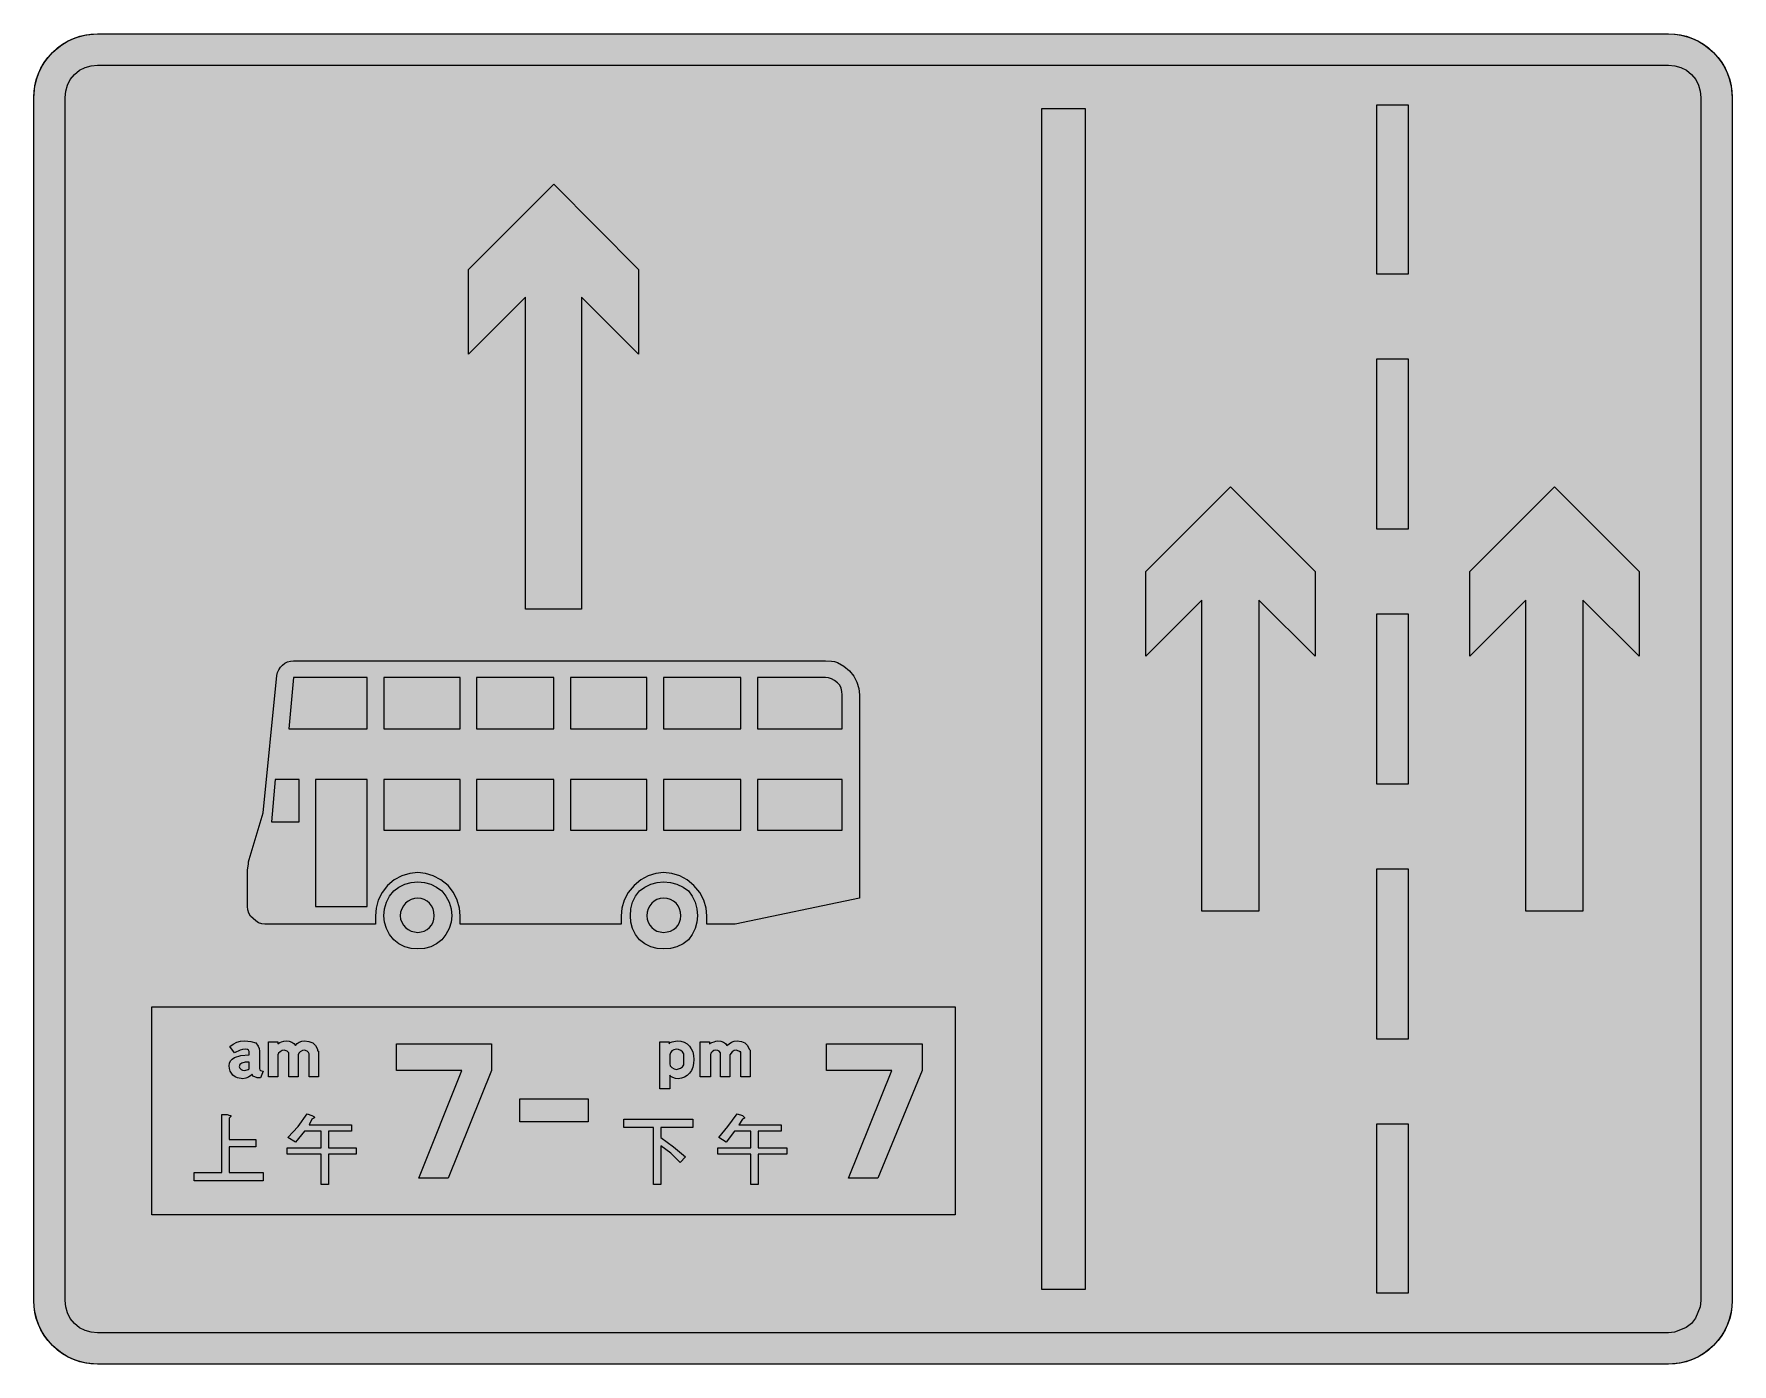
# Model space of a CAD drawing. Header units: metres. Extents: x 119 to 451, y 6 to 266.
import ezdxf

# ---------------------------------------------------------------- set-up
doc = ezdxf.new("R2010")
doc.units = ezdxf.units.M
for name, color, linetype, true_color in [('FILL_BLACK_000000', 7, 'Continuous', 0x000000), ('FILL_BLUE_0000FF', 7, 'Continuous', 0x0000ff), ('FILL_WHITE_FFFFFF', 7, 'Continuous', 0xffffff), ('STROKE_BLUE_0000FF', 7, 'Continuous', 0x0000ff)]:
    doc.layers.add(name, color=color, linetype=linetype, true_color=true_color)

msp = doc.modelspace()

# ---------------------------------------------------------------- hatches: boundary and pattern name
at = {"layer": 'FILL_BLACK_000000', "true_color": 0x000000}
h = msp.add_hatch(color=7, dxfattribs=at)
h.dxf.hatch_style = 1
h.paths.add_polyline_path([(162.29, 61.94), (161.82, 62.1), (161.42, 62.23), (161.28, 62.64), (161.02, 62.35), (160.58, 62.05), (160.04, 61.83), (159.48, 61.74), (158.42, 61.9), (157.94, 62.12), (157.5, 62.46), (157.01, 63.22), (156.84, 63.73), (156.78, 64.26), (156.85, 64.77), (157.04, 65.2), (157.37, 65.58), (157.82, 65.88), (159.06, 66.28), (160.74, 66.42), (160.74, 66.78), (160.72, 67.05), (160.56, 67.32), (160.36, 67.48), (160.02, 67.5), (159.41, 67.48), (158.94, 67.32), (157.86, 66.78), (156.96, 68.04), (157.56, 68.51), (158.27, 68.85), (159.04, 69.05), (159.84, 69.12), (161.06, 69.01), (162, 68.76), (162.5, 68.08), (162.66, 67.65), (162.72, 67.14), (162.72, 63.72), (162.78, 63.48), (162.95, 63.31), (163.44, 63.18), (162.9, 61.92), (162.29, 61.94)])
h.paths.add_polyline_path([(159.12, 63.54), (159.41, 63.38), (159.84, 63.36), (160.49, 63.56), (160.68, 63.69), (160.74, 63.9), (160.74, 64.98), (159.95, 64.96), (159.3, 64.8), (158.9, 64.51), (158.76, 64.08), (158.87, 63.81), (159.12, 63.54)], flags=16)
h = msp.add_hatch(color=7, dxfattribs=at)
h.dxf.hatch_style = 1
h.paths.add_polyline_path([(171.12, 67.23), (170.71, 67.01), (170.4, 66.71), (170.28, 66.42), (170.28, 62.1), (168.48, 62.1), (168.48, 66.78), (168.16, 67.12), (167.58, 67.32), (167.16, 67.23), (166.75, 67.01), (166.44, 66.71), (166.32, 66.42), (166.32, 62.1), (164.52, 62.1), (164.52, 68.94), (166.32, 68.94), (166.32, 68.58), (166.68, 68.83), (167.04, 68.94), (167.49, 69.1), (167.94, 69.12), (168.55, 69.06), (169.04, 68.87), (169.43, 68.59), (169.74, 68.22), (170.07, 68.59), (170.5, 68.87), (171.01, 69.06), (171.54, 69.12), (172.41, 69.02), (173.14, 68.72), (173.69, 68.21), (174.06, 67.5), (174.06, 67.32), (174.08, 67.16), (174.24, 67.14), (174.24, 62.1), (172.44, 62.1), (172.44, 66.6), (172.33, 66.87), (172.08, 67.14), (171.54, 67.32), (171.12, 67.23)])
h = msp.add_hatch(color=7, dxfattribs=at)
h.dxf.hatch_style = 1
h.paths.add_polyline_path([(202.32, 63.36), (189.54, 63.36), (189.54, 68.58), (208.08, 68.58), (208.08, 63.36), (199.62, 42.3), (193.86, 42.3), (202.32, 63.36)])
h = msp.add_hatch(color=7, dxfattribs=at)
h.dxf.hatch_style = 1
h.paths.add_polyline_path([(247.46, 64.02), (247.19, 63.37), (246.83, 62.82), (246.38, 62.37), (245.86, 62.03), (245.27, 61.81), (244.62, 61.74), (244.06, 61.8), (243.54, 61.96), (243.15, 62.2), (243, 62.46), (243, 59.76), (241.02, 59.76), (241.02, 68.94), (242.82, 68.94), (242.82, 68.58), (243.05, 68.82), (243.43, 68.98), (244.44, 69.12), (245.15, 69.05), (245.78, 68.86), (246.34, 68.55), (246.8, 68.13), (247.18, 67.61), (247.45, 66.99), (247.62, 66.29), (247.68, 65.52), (247.62, 64.74), (247.46, 64.02)])
h.paths.add_polyline_path([(245.45, 64.07), (245.7, 64.44), (245.7, 66.6), (245.48, 66.97), (245.12, 67.25), (244.69, 67.44), (244.26, 67.5), (243.76, 67.41), (243.36, 67.16), (243.1, 66.82), (243, 66.42), (243, 64.62), (243.05, 64.26), (243.36, 63.9), (243.81, 63.65), (244.26, 63.54), (245.05, 63.79), (245.45, 64.07)], flags=16)
h = msp.add_hatch(color=7, dxfattribs=at)
h.dxf.hatch_style = 1
h.paths.add_polyline_path([(255.56, 67.23), (255.2, 67.01), (254.7, 66.42), (254.7, 62.1), (252.9, 62.1), (252.9, 66.78), (252.65, 67.12), (252.37, 67.26), (252, 67.32), (251.6, 67.23), (251.26, 67.01), (251.01, 66.71), (250.92, 66.42), (250.92, 62.1), (248.94, 62.1), (248.94, 68.94), (250.74, 68.94), (250.74, 68.58), (251.19, 68.83), (251.64, 68.94), (252, 69.1), (252.36, 69.12), (252.97, 69.06), (253.46, 68.87), (253.85, 68.59), (254.16, 68.22), (255.02, 68.87), (255.53, 69.06), (256.14, 69.12), (256.99, 69.02), (257.65, 68.72), (258.14, 68.21), (258.48, 67.5), (258.64, 67.41), (258.66, 67.32), (258.66, 67.14), (258.66, 62.1), (256.86, 62.1), (256.86, 66.6), (256.86, 66.96), (256.68, 66.98), (256.5, 67.14), (255.96, 67.32), (255.56, 67.23)])
h = msp.add_hatch(color=7, dxfattribs=at)
h.dxf.hatch_style = 1
h.paths.add_polyline_path([(286.38, 63.36), (273.6, 63.36), (273.6, 68.58), (292.32, 68.58), (292.32, 63.36), (283.68, 42.3), (277.92, 42.3), (286.38, 63.36)])
h = msp.add_hatch(color=7, dxfattribs=at)
h.dxf.hatch_style = 1
h.paths.add_polyline_path([(226.98, 57.78), (226.98, 53.28), (213.66, 53.28), (213.66, 57.78), (226.98, 57.78)])
h = msp.add_hatch(color=7, dxfattribs=at)
h.dxf.hatch_style = 1
h.paths.add_polyline_path([(156.96, 54.54), (157.14, 54.54), (157.14, 54.36), (156.78, 54), (156.78, 49.86), (162, 49.86), (162, 48.42), (156.78, 48.42), (156.78, 43.38), (163.44, 43.38), (163.44, 41.76), (149.94, 41.76), (149.94, 43.38), (155.34, 43.38), (155.34, 54.72), (156.42, 54.72), (156.96, 54.54)])
h = msp.add_hatch(color=7, dxfattribs=at)
h.dxf.hatch_style = 1
h.paths.add_polyline_path([(170.28, 52.38), (172.08, 54.9), (172.98, 54.54), (173.34, 54.36), (173.52, 54.18), (173.34, 54), (172.98, 53.82), (172.44, 52.74), (180.72, 52.74), (180.72, 51.48), (176.22, 51.48), (176.22, 48.24), (181.62, 48.24), (181.62, 46.98), (176.22, 46.98), (176.22, 41.04), (174.78, 41.04), (174.78, 46.98), (168.12, 46.98), (168.12, 48.24), (174.78, 48.24), (174.78, 51.48), (171.54, 51.48), (169.74, 49.32), (168.3, 50.22), (170.28, 52.38)])
h = msp.add_hatch(color=7, dxfattribs=at)
h.dxf.hatch_style = 1
h.paths.add_polyline_path([(247.5, 53.82), (247.5, 52.2), (241.2, 52.2), (241.2, 50.22), (243.72, 48.42), (246.06, 46.44), (244.98, 45.36), (243.18, 47.16), (241.2, 48.6), (241.2, 41.04), (239.76, 41.04), (239.76, 52.2), (234, 52.2), (234, 53.82), (247.5, 53.82)])
h = msp.add_hatch(color=7, dxfattribs=at)
h.dxf.hatch_style = 1
h.paths.add_polyline_path([(254.34, 52.38), (256.14, 54.9), (257.22, 54.54), (257.58, 54.18), (257.58, 54), (257.22, 53.82), (256.5, 52.74), (264.78, 52.74), (264.78, 51.48), (260.28, 51.48), (260.28, 48.24), (265.86, 48.24), (265.86, 46.98), (260.28, 46.98), (260.28, 41.04), (258.84, 41.04), (258.84, 46.98), (252.36, 46.98), (252.36, 48.24), (258.84, 48.24), (258.84, 51.48), (255.6, 51.48), (253.98, 49.32), (252.54, 50.22), (254.34, 52.38)])
at = {"layer": 'FILL_BLUE_0000FF', "true_color": 0x0000ff}
h = msp.add_hatch(color=7, dxfattribs=at)
h.dxf.hatch_style = 1
h.paths.add_polyline_path([(438.3, 259.92), (439.51, 259.82), (440.69, 259.49), (441.79, 258.93), (442.8, 258.12), (443.61, 257.11), (444.17, 256), (444.5, 254.83), (444.6, 253.62), (444.6, 18.36), (444.47, 17.12), (444.06, 16.02), (443.57, 14.94), (442.8, 13.86), (441.72, 13.09), (440.64, 12.6), (439.47, 12.19), (438.3, 12.06), (131.04, 12.06), (129.83, 12.16), (128.66, 12.49), (127.55, 13.05), (126.54, 13.86), (125.73, 14.87), (125.17, 15.97), (124.84, 17.15), (124.74, 18.36), (124.74, 253.62), (124.84, 254.83), (125.17, 256), (125.73, 257.11), (126.54, 258.12), (127.55, 258.93), (128.66, 259.49), (129.83, 259.82), (131.04, 259.92), (438.3, 259.92)])
at = {"layer": 'FILL_WHITE_FFFFFF', "true_color": 0xffffff}
h = msp.add_hatch(color=7, dxfattribs=at)
h.dxf.hatch_style = 1
h.paths.add_polyline_path([(131.04, 5.94), (128.77, 6.12), (127.57, 6.4), (126.36, 6.84), (125.28, 7.31), (124.22, 7.92), (123.2, 8.66), (122.22, 9.54), (121.34, 10.52), (120.6, 11.54), (119.99, 12.6), (119.52, 13.68), (119.08, 14.87), (118.8, 16.02), (118.66, 17.17), (118.62, 18.36), (118.62, 253.62), (118.8, 255.89), (119.08, 257.09), (119.52, 258.3), (119.99, 259.38), (120.6, 260.44), (121.34, 261.46), (122.22, 262.44), (123.2, 263.32), (124.22, 264.06), (125.28, 264.67), (126.36, 265.14), (127.57, 265.58), (128.77, 265.86), (131.04, 266.04), (438.3, 266.04), (439.49, 266), (440.64, 265.86), (441.79, 265.58), (442.98, 265.14), (444.06, 264.67), (445.12, 264.06), (446.14, 263.32), (447.12, 262.44), (448, 261.46), (448.74, 260.44), (449.35, 259.38), (449.82, 258.3), (450.26, 257.09), (450.54, 255.89), (450.72, 253.62), (450.72, 18.36), (450.68, 17.17), (450.54, 16.02), (450.26, 14.87), (449.82, 13.68), (449.35, 12.6), (448.74, 11.54), (448, 10.52), (447.12, 9.54), (446.14, 8.66), (445.12, 7.92), (444.06, 7.31), (442.98, 6.84), (441.77, 6.4), (440.57, 6.12), (438.3, 5.94), (131.04, 5.94)])
h = msp.add_hatch(color=7, dxfattribs=at)
h.dxf.hatch_style = 1
h.paths.add_polyline_path([(324.18, 251.46), (324.18, 20.52), (315.72, 20.52), (315.72, 251.46), (324.18, 251.46)])
h = msp.add_hatch(color=7, dxfattribs=at)
h.dxf.hatch_style = 1
h.paths.add_polyline_path([(387.36, 252.18), (387.36, 219.06), (381.24, 219.06), (381.24, 252.18), (387.36, 252.18)])
h = msp.add_hatch(color=7, dxfattribs=at)
h.dxf.hatch_style = 1
h.paths.add_polyline_path([(236.88, 203.4), (225.72, 214.56), (225.72, 153.54), (214.74, 153.54), (214.74, 214.56), (203.58, 203.4), (203.58, 219.96), (220.32, 236.7), (236.88, 219.96), (236.88, 203.4)])
h = msp.add_hatch(color=7, dxfattribs=at)
h.dxf.hatch_style = 1
h.paths.add_polyline_path([(387.36, 202.5), (387.36, 169.2), (381.24, 169.2), (381.24, 202.5), (387.36, 202.5)])
h = msp.add_hatch(color=7, dxfattribs=at)
h.dxf.hatch_style = 1
h.paths.add_polyline_path([(369.18, 144.36), (358.2, 155.34), (358.2, 94.5), (347.04, 94.5), (347.04, 155.34), (336.06, 144.36), (336.06, 160.92), (352.62, 177.48), (369.18, 160.92), (369.18, 144.36)])
h = msp.add_hatch(color=7, dxfattribs=at)
h.dxf.hatch_style = 1
h.paths.add_polyline_path([(410.4, 155.34), (399.42, 144.36), (399.42, 160.92), (415.98, 177.48), (432.54, 160.92), (432.54, 144.36), (421.56, 155.34), (421.56, 94.5), (410.4, 94.5), (410.4, 155.34)])
h = msp.add_hatch(color=7, dxfattribs=at)
h.dxf.hatch_style = 1
h.paths.add_polyline_path([(387.36, 152.64), (387.36, 119.34), (381.24, 119.34), (381.24, 152.64), (387.36, 152.64)])
h = msp.add_hatch(color=7, dxfattribs=at)
h.dxf.hatch_style = 1
h.paths.add_polyline_path([(235.98, 99.54), (234.83, 98.13), (234.04, 96.64), (233.6, 95.11), (233.46, 93.6), (233.46, 91.98), (201.96, 91.98), (201.96, 93.6), (201.82, 95.11), (201.4, 96.64), (200.67, 98.13), (199.62, 99.54), (198.21, 100.62), (196.72, 101.41), (195.19, 101.89), (193.68, 102.06), (192.14, 101.89), (190.57, 101.41), (189.07, 100.62), (187.74, 99.54), (186.69, 98.13), (185.96, 96.64), (185.54, 95.11), (185.4, 93.6), (185.4, 91.98), (163.8, 91.98), (163.16, 92.05), (162.56, 92.25), (162, 92.59), (161.46, 93.06), (160.99, 93.53), (160.65, 94.09), (160.45, 94.73), (160.38, 95.4), (160.38, 102.6), (160.56, 103.68), (160.58, 104.13), (160.74, 104.58), (163.44, 113.76), (166.14, 140.58), (166.26, 141.17), (166.49, 141.71), (166.82, 142.2), (167.22, 142.63), (167.69, 142.98), (168.22, 143.24), (168.78, 143.4), (169.38, 143.46), (273.42, 143.46), (274.59, 143.41), (275.19, 143.31), (275.76, 143.1), (277, 142.42), (278.1, 141.48), (278.94, 140.44), (279.56, 139.27), (279.95, 138.04), (280.08, 136.8), (280.08, 97.02), (255.78, 91.98), (250.2, 91.98), (250.2, 93.6), (250.06, 95.11), (249.61, 96.64), (248.83, 98.13), (247.68, 99.54), (246.37, 100.62), (244.91, 101.41), (243.35, 101.89), (241.74, 102.06), (240.23, 101.89), (238.72, 101.41), (237.28, 100.62), (235.98, 99.54)])
h.paths.add_polyline_path([(170.46, 120.24), (165.78, 120.24), (165.06, 111.96), (170.46, 111.96), (170.46, 120.24)], flags=16)
h.paths.add_polyline_path([(183.78, 95.4), (183.78, 120.24), (173.7, 120.24), (173.7, 95.4), (183.78, 95.4)], flags=16)
h.paths.add_polyline_path([(187.02, 110.34), (201.96, 110.34), (201.96, 120.24), (187.02, 120.24), (187.02, 110.34)], flags=16)
h.paths.add_polyline_path([(205.2, 120.24), (205.2, 110.34), (220.32, 110.34), (220.32, 120.24), (205.2, 120.24)], flags=16)
h.paths.add_polyline_path([(238.5, 120.24), (223.56, 120.24), (223.56, 110.34), (238.5, 110.34), (238.5, 120.24)], flags=16)
h.paths.add_polyline_path([(256.86, 110.34), (256.86, 120.24), (241.74, 120.24), (241.74, 110.34), (256.86, 110.34)], flags=16)
h.paths.add_polyline_path([(260.1, 110.34), (276.66, 110.34), (276.66, 120.24), (260.1, 120.24), (260.1, 110.34)], flags=16)
h.paths.add_polyline_path([(256.86, 130.14), (256.86, 140.22), (241.74, 140.22), (241.74, 130.14), (256.86, 130.14)], flags=16)
h.paths.add_polyline_path([(238.5, 140.22), (223.56, 140.22), (223.56, 130.14), (238.5, 130.14), (238.5, 140.22)], flags=16)
h.paths.add_polyline_path([(220.32, 130.14), (220.32, 140.22), (205.2, 140.22), (205.2, 130.14), (220.32, 130.14)], flags=16)
h.paths.add_polyline_path([(187.02, 130.14), (201.96, 130.14), (201.96, 140.22), (187.02, 140.22), (187.02, 130.14)], flags=16)
h.paths.add_polyline_path([(169.38, 140.22), (168.48, 130.14), (183.78, 130.14), (183.78, 140.22), (169.38, 140.22)], flags=16)
h.paths.add_polyline_path([(276.66, 130.14), (276.66, 136.8), (276.62, 137.47), (276.48, 138.1), (276.2, 138.67), (275.76, 139.14), (275.19, 139.61), (274.59, 139.95), (273.99, 140.15), (273.42, 140.22), (260.1, 140.22), (260.1, 130.14), (276.66, 130.14)], flags=16)
h = msp.add_hatch(color=7, dxfattribs=at)
h.dxf.hatch_style = 1
h.paths.add_polyline_path([(199.82, 91.12), (199.2, 89.95), (198.36, 88.92), (197.35, 88.11), (196.22, 87.55), (194.99, 87.22), (193.68, 87.12), (192.37, 87.22), (191.14, 87.55), (190.01, 88.11), (189, 88.92), (188.16, 89.95), (187.54, 91.12), (187.15, 92.36), (187.02, 93.6), (187.15, 94.94), (187.54, 96.23), (188.16, 97.42), (189, 98.46), (190.01, 99.2), (191.14, 99.76), (192.37, 100.13), (193.68, 100.26), (194.99, 100.13), (196.22, 99.76), (197.35, 99.2), (198.36, 98.46), (199.2, 97.42), (199.82, 96.23), (200.21, 94.94), (200.34, 93.6), (200.21, 92.36), (199.82, 91.12)])
h.paths.add_polyline_path([(196.67, 94.97), (196.37, 95.55), (195.98, 96.05), (195.5, 96.46), (194.95, 96.76), (194.34, 96.95), (193.68, 97.02), (193.02, 96.95), (192.39, 96.76), (191.81, 96.46), (191.3, 96.05), (190.87, 95.55), (190.54, 94.97), (190.33, 94.32), (190.26, 93.6), (190.33, 92.94), (190.54, 92.33), (190.87, 91.78), (191.3, 91.3), (191.81, 90.91), (192.39, 90.61), (193.02, 90.43), (193.68, 90.36), (194.34, 90.43), (194.95, 90.61), (195.5, 90.91), (195.98, 91.3), (196.37, 91.78), (196.67, 92.33), (196.85, 92.94), (196.92, 93.6), (196.85, 94.32), (196.67, 94.97)], flags=16)
h = msp.add_hatch(color=7, dxfattribs=at)
h.dxf.hatch_style = 1
h.paths.add_polyline_path([(247.91, 91.12), (247.34, 89.95), (246.6, 88.92), (245.56, 88.11), (244.37, 87.55), (243.08, 87.22), (241.74, 87.12), (240.5, 87.22), (239.27, 87.55), (238.1, 88.11), (237.06, 88.92), (236.25, 89.95), (235.69, 91.12), (235.36, 92.36), (235.26, 93.6), (235.36, 94.94), (235.69, 96.23), (236.25, 97.42), (237.06, 98.46), (238.1, 99.2), (239.27, 99.76), (240.5, 100.13), (241.74, 100.26), (243.08, 100.13), (244.37, 99.76), (245.56, 99.2), (246.6, 98.46), (247.34, 97.42), (247.91, 96.23), (248.27, 94.94), (248.4, 93.6), (248.27, 92.36), (247.91, 91.12)])
h.paths.add_polyline_path([(244.9, 94.97), (244.6, 95.55), (244.19, 96.05), (243.69, 96.46), (243.11, 96.76), (242.46, 96.95), (241.74, 97.02), (241.08, 96.95), (240.47, 96.76), (239.92, 96.46), (239.45, 96.05), (239.05, 95.55), (238.75, 94.97), (238.57, 94.32), (238.5, 93.6), (238.57, 92.94), (238.75, 92.33), (239.05, 91.78), (239.45, 91.3), (239.92, 90.91), (240.47, 90.61), (241.08, 90.43), (241.74, 90.36), (242.46, 90.43), (243.11, 90.61), (243.69, 90.91), (244.19, 91.3), (244.6, 91.78), (244.9, 92.33), (245.09, 92.94), (245.16, 93.6), (245.09, 94.32), (244.9, 94.97)], flags=16)
h = msp.add_hatch(color=7, dxfattribs=at)
h.dxf.hatch_style = 1
h.paths.add_polyline_path([(387.36, 102.78), (387.36, 69.48), (381.24, 69.48), (381.24, 102.78), (387.36, 102.78)])
h = msp.add_hatch(color=7, dxfattribs=at)
h.dxf.hatch_style = 1
h.paths.add_polyline_path([(298.8, 75.78), (298.8, 35.1), (141.66, 35.1), (141.66, 75.78), (298.8, 75.78)])
h = msp.add_hatch(color=7, dxfattribs=at)
h.dxf.hatch_style = 1
h.paths.add_polyline_path([(387.36, 52.92), (387.36, 19.8), (381.24, 19.8), (381.24, 52.92), (387.36, 52.92)])

# ---------------------------------------------------------------- linework, layer by layer
at = {"layer": 'FILL_BLACK_000000', "lineweight": 0, "true_color": 0x000000}
for points in [[(162.29, 61.94), (161.82, 62.1), (161.42, 62.23), (161.28, 62.64), (161.02, 62.35), (160.58, 62.05), (160.04, 61.83), (159.48, 61.74), (158.42, 61.9), (157.94, 62.12), (157.5, 62.46), (157.01, 63.22), (156.84, 63.73), (156.78, 64.26), (156.85, 64.77), (157.04, 65.2), (157.37, 65.58), (157.82, 65.88), (159.06, 66.28), (160.74, 66.42), (160.74, 66.78), (160.72, 67.05), (160.56, 67.32), (160.36, 67.48), (160.02, 67.5), (159.41, 67.48), (158.94, 67.32), (157.86, 66.78), (156.96, 68.04), (157.56, 68.51), (158.27, 68.85), (159.04, 69.05), (159.84, 69.12), (161.06, 69.01), (162, 68.76), (162.5, 68.08), (162.66, 67.65), (162.72, 67.14), (162.72, 63.72), (162.78, 63.48), (162.95, 63.31), (163.44, 63.18), (162.9, 61.92)], [(171.12, 67.23), (170.71, 67.01), (170.4, 66.71), (170.28, 66.42), (170.28, 62.1), (168.48, 62.1), (168.48, 66.78), (168.16, 67.12), (167.58, 67.32), (167.16, 67.23), (166.75, 67.01), (166.44, 66.71), (166.32, 66.42), (166.32, 62.1), (164.52, 62.1), (164.52, 68.94), (166.32, 68.94), (166.32, 68.58), (166.68, 68.83), (167.04, 68.94), (167.49, 69.1), (167.94, 69.12), (168.55, 69.06), (169.04, 68.87), (169.43, 68.59), (169.74, 68.22), (170.07, 68.59), (170.5, 68.87), (171.01, 69.06), (171.54, 69.12), (172.41, 69.02), (173.14, 68.72), (173.69, 68.21), (174.06, 67.5), (174.06, 67.32), (174.08, 67.16), (174.24, 67.14), (174.24, 62.1), (172.44, 62.1), (172.44, 66.6), (172.33, 66.87), (172.08, 67.14), (171.54, 67.32)], [(202.32, 63.36), (189.54, 63.36), (189.54, 68.58), (208.08, 68.58), (208.08, 63.36), (199.62, 42.3), (193.86, 42.3)], [(247.46, 64.02), (247.19, 63.37), (246.83, 62.82), (246.38, 62.37), (245.86, 62.03), (245.27, 61.81), (244.62, 61.74), (244.06, 61.8), (243.54, 61.96), (243.15, 62.2), (243, 62.46), (243, 59.76), (241.02, 59.76), (241.02, 68.94), (242.82, 68.94), (242.82, 68.58), (243.05, 68.82), (243.43, 68.98), (244.44, 69.12), (245.15, 69.05), (245.78, 68.86), (246.34, 68.55), (246.8, 68.13), (247.18, 67.61), (247.45, 66.99), (247.62, 66.29), (247.68, 65.52), (247.62, 64.74)], [(245.45, 64.07), (245.7, 64.44), (245.7, 66.6), (245.48, 66.97), (245.12, 67.25), (244.69, 67.44), (244.26, 67.5), (243.76, 67.41), (243.36, 67.16), (243.1, 66.82), (243, 66.42), (243, 64.62), (243.05, 64.26), (243.36, 63.9), (243.81, 63.65), (244.26, 63.54), (245.05, 63.79)], [(255.56, 67.23), (255.2, 67.01), (254.7, 66.42), (254.7, 62.1), (252.9, 62.1), (252.9, 66.78), (252.65, 67.12), (252.37, 67.26), (252, 67.32), (251.6, 67.23), (251.26, 67.01), (251.01, 66.71), (250.92, 66.42), (250.92, 62.1), (248.94, 62.1), (248.94, 68.94), (250.74, 68.94), (250.74, 68.58), (251.19, 68.83), (251.64, 68.94), (252, 69.1), (252.36, 69.12), (252.97, 69.06), (253.46, 68.87), (253.85, 68.59), (254.16, 68.22), (255.02, 68.87), (255.53, 69.06), (256.14, 69.12), (256.99, 69.02), (257.65, 68.72), (258.14, 68.21), (258.48, 67.5), (258.64, 67.41), (258.66, 67.32), (258.66, 67.14), (258.66, 62.1), (256.86, 62.1), (256.86, 66.6), (256.86, 66.96), (256.68, 66.98), (256.5, 67.14), (255.96, 67.32)], [(286.38, 63.36), (273.6, 63.36), (273.6, 68.58), (292.32, 68.58), (292.32, 63.36), (283.68, 42.3), (277.92, 42.3)], [(159.12, 63.54), (159.41, 63.38), (159.84, 63.36), (160.49, 63.56), (160.68, 63.69), (160.74, 63.9), (160.74, 64.98), (159.95, 64.96), (159.3, 64.8), (158.9, 64.51), (158.76, 64.08), (158.87, 63.81)], [(226.98, 57.78), (226.98, 53.28), (213.66, 53.28), (213.66, 57.78)], [(156.96, 54.54), (157.14, 54.54), (157.14, 54.36), (156.78, 54), (156.78, 49.86), (162, 49.86), (162, 48.42), (156.78, 48.42), (156.78, 43.38), (163.44, 43.38), (163.44, 41.76), (149.94, 41.76), (149.94, 43.38), (155.34, 43.38), (155.34, 54.72), (156.42, 54.72)], [(170.28, 52.38), (172.08, 54.9), (172.98, 54.54), (173.34, 54.36), (173.52, 54.18), (173.34, 54), (172.98, 53.82), (172.44, 52.74), (180.72, 52.74), (180.72, 51.48), (176.22, 51.48), (176.22, 48.24), (181.62, 48.24), (181.62, 46.98), (176.22, 46.98), (176.22, 41.04), (174.78, 41.04), (174.78, 46.98), (168.12, 46.98), (168.12, 48.24), (174.78, 48.24), (174.78, 51.48), (171.54, 51.48), (169.74, 49.32), (168.3, 50.22)], [(247.5, 53.82), (247.5, 52.2), (241.2, 52.2), (241.2, 50.22), (243.72, 48.42), (246.06, 46.44), (244.98, 45.36), (243.18, 47.16), (241.2, 48.6), (241.2, 41.04), (239.76, 41.04), (239.76, 52.2), (234, 52.2), (234, 53.82)], [(254.34, 52.38), (256.14, 54.9), (257.22, 54.54), (257.58, 54.18), (257.58, 54), (257.22, 53.82), (256.5, 52.74), (264.78, 52.74), (264.78, 51.48), (260.28, 51.48), (260.28, 48.24), (265.86, 48.24), (265.86, 46.98), (260.28, 46.98), (260.28, 41.04), (258.84, 41.04), (258.84, 46.98), (252.36, 46.98), (252.36, 48.24), (258.84, 48.24), (258.84, 51.48), (255.6, 51.48), (253.98, 49.32), (252.54, 50.22)]]:
    msp.add_lwpolyline(points, close=True, dxfattribs=at)
at = {"layer": 'FILL_BLUE_0000FF', "lineweight": 0, "true_color": 0x0000ff}
msp.add_lwpolyline([(438.3, 259.92), (439.51, 259.82), (440.69, 259.49), (441.79, 258.93), (442.8, 258.12), (443.61, 257.11), (444.17, 256), (444.5, 254.83), (444.6, 253.62), (444.6, 18.36), (444.47, 17.12), (444.06, 16.02), (443.57, 14.94), (442.8, 13.86), (441.72, 13.09), (440.64, 12.6), (439.47, 12.19), (438.3, 12.06), (131.04, 12.06), (129.83, 12.16), (128.66, 12.49), (127.55, 13.05), (126.54, 13.86), (125.73, 14.87), (125.17, 15.97), (124.84, 17.15), (124.74, 18.36), (124.74, 253.62), (124.84, 254.83), (125.17, 256), (125.73, 257.11), (126.54, 258.12), (127.55, 258.93), (128.66, 259.49), (129.83, 259.82), (131.04, 259.92)], close=True, dxfattribs=at)
at = {"layer": 'FILL_WHITE_FFFFFF', "lineweight": 0, "true_color": 0xffffff}
for points in [[(131.04, 5.94), (128.77, 6.12), (127.57, 6.4), (126.36, 6.84), (125.28, 7.31), (124.22, 7.92), (123.2, 8.66), (122.22, 9.54), (121.34, 10.52), (120.6, 11.54), (119.99, 12.6), (119.52, 13.68), (119.08, 14.87), (118.8, 16.02), (118.66, 17.17), (118.62, 18.36), (118.62, 253.62), (118.8, 255.89), (119.08, 257.09), (119.52, 258.3), (119.99, 259.38), (120.6, 260.44), (121.34, 261.46), (122.22, 262.44), (123.2, 263.32), (124.22, 264.06), (125.28, 264.67), (126.36, 265.14), (127.57, 265.58), (128.77, 265.86), (131.04, 266.04), (438.3, 266.04), (439.49, 266), (440.64, 265.86), (441.79, 265.58), (442.98, 265.14), (444.06, 264.67), (445.12, 264.06), (446.14, 263.32), (447.12, 262.44), (448, 261.46), (448.74, 260.44), (449.35, 259.38), (449.82, 258.3), (450.26, 257.09), (450.54, 255.89), (450.72, 253.62), (450.72, 18.36), (450.68, 17.17), (450.54, 16.02), (450.26, 14.87), (449.82, 13.68), (449.35, 12.6), (448.74, 11.54), (448, 10.52), (447.12, 9.54), (446.14, 8.66), (445.12, 7.92), (444.06, 7.31), (442.98, 6.84), (441.77, 6.4), (440.57, 6.12), (438.3, 5.94)], [(324.18, 251.46), (324.18, 20.52), (315.72, 20.52), (315.72, 251.46)], [(387.36, 252.18), (387.36, 219.06), (381.24, 219.06), (381.24, 252.18)], [(236.88, 203.4), (225.72, 214.56), (225.72, 153.54), (214.74, 153.54), (214.74, 214.56), (203.58, 203.4), (203.58, 219.96), (220.32, 236.7), (236.88, 219.96)], [(387.36, 202.5), (387.36, 169.2), (381.24, 169.2), (381.24, 202.5)], [(369.18, 144.36), (358.2, 155.34), (358.2, 94.5), (347.04, 94.5), (347.04, 155.34), (336.06, 144.36), (336.06, 160.92), (352.62, 177.48), (369.18, 160.92)], [(410.4, 155.34), (399.42, 144.36), (399.42, 160.92), (415.98, 177.48), (432.54, 160.92), (432.54, 144.36), (421.56, 155.34), (421.56, 94.5), (410.4, 94.5)], [(387.36, 152.64), (387.36, 119.34), (381.24, 119.34), (381.24, 152.64)], [(235.98, 99.54), (234.83, 98.13), (234.04, 96.64), (233.6, 95.11), (233.46, 93.6), (233.46, 91.98), (201.96, 91.98), (201.96, 93.6), (201.82, 95.11), (201.4, 96.64), (200.67, 98.13), (199.62, 99.54), (198.21, 100.62), (196.72, 101.41), (195.19, 101.89), (193.68, 102.06), (192.14, 101.89), (190.57, 101.41), (189.07, 100.62), (187.74, 99.54), (186.69, 98.13), (185.96, 96.64), (185.54, 95.11), (185.4, 93.6), (185.4, 91.98), (163.8, 91.98), (163.16, 92.05), (162.56, 92.25), (162, 92.59), (161.46, 93.06), (160.99, 93.53), (160.65, 94.09), (160.45, 94.73), (160.38, 95.4), (160.38, 102.6), (160.56, 103.68), (160.58, 104.13), (160.74, 104.58), (163.44, 113.76), (166.14, 140.58), (166.26, 141.17), (166.49, 141.71), (166.82, 142.2), (167.22, 142.63), (167.69, 142.98), (168.22, 143.24), (168.78, 143.4), (169.38, 143.46), (273.42, 143.46), (274.59, 143.41), (275.19, 143.31), (275.76, 143.1), (277, 142.42), (278.1, 141.48), (278.94, 140.44), (279.56, 139.27), (279.95, 138.04), (280.08, 136.8), (280.08, 97.02), (255.78, 91.98), (250.2, 91.98), (250.2, 93.6), (250.06, 95.11), (249.61, 96.64), (248.83, 98.13), (247.68, 99.54), (246.37, 100.62), (244.91, 101.41), (243.35, 101.89), (241.74, 102.06), (240.23, 101.89), (238.72, 101.41), (237.28, 100.62)], [(169.38, 140.22), (168.48, 130.14), (183.78, 130.14), (183.78, 140.22)], [(187.02, 130.14), (201.96, 130.14), (201.96, 140.22), (187.02, 140.22)], [(220.32, 130.14), (220.32, 140.22), (205.2, 140.22), (205.2, 130.14)], [(238.5, 140.22), (223.56, 140.22), (223.56, 130.14), (238.5, 130.14)], [(256.86, 130.14), (256.86, 140.22), (241.74, 140.22), (241.74, 130.14)], [(276.66, 130.14), (276.66, 136.8), (276.62, 137.47), (276.48, 138.1), (276.2, 138.67), (275.76, 139.14), (275.19, 139.61), (274.59, 139.95), (273.99, 140.15), (273.42, 140.22), (260.1, 140.22), (260.1, 130.14)], [(170.46, 120.24), (165.78, 120.24), (165.06, 111.96), (170.46, 111.96)], [(183.78, 95.4), (183.78, 120.24), (173.7, 120.24), (173.7, 95.4)], [(187.02, 110.34), (201.96, 110.34), (201.96, 120.24), (187.02, 120.24)], [(205.2, 120.24), (205.2, 110.34), (220.32, 110.34), (220.32, 120.24)], [(238.5, 120.24), (223.56, 120.24), (223.56, 110.34), (238.5, 110.34)], [(256.86, 110.34), (256.86, 120.24), (241.74, 120.24), (241.74, 110.34)], [(260.1, 110.34), (276.66, 110.34), (276.66, 120.24), (260.1, 120.24)], [(199.82, 91.12), (199.2, 89.95), (198.36, 88.92), (197.35, 88.11), (196.22, 87.55), (194.99, 87.22), (193.68, 87.12), (192.37, 87.22), (191.14, 87.55), (190.01, 88.11), (189, 88.92), (188.16, 89.95), (187.54, 91.12), (187.15, 92.36), (187.02, 93.6), (187.15, 94.94), (187.54, 96.23), (188.16, 97.42), (189, 98.46), (190.01, 99.2), (191.14, 99.76), (192.37, 100.13), (193.68, 100.26), (194.99, 100.13), (196.22, 99.76), (197.35, 99.2), (198.36, 98.46), (199.2, 97.42), (199.82, 96.23), (200.21, 94.94), (200.34, 93.6), (200.21, 92.36)], [(247.91, 91.12), (247.34, 89.95), (246.6, 88.92), (245.56, 88.11), (244.37, 87.55), (243.08, 87.22), (241.74, 87.12), (240.5, 87.22), (239.27, 87.55), (238.1, 88.11), (237.06, 88.92), (236.25, 89.95), (235.69, 91.12), (235.36, 92.36), (235.26, 93.6), (235.36, 94.94), (235.69, 96.23), (236.25, 97.42), (237.06, 98.46), (238.1, 99.2), (239.27, 99.76), (240.5, 100.13), (241.74, 100.26), (243.08, 100.13), (244.37, 99.76), (245.56, 99.2), (246.6, 98.46), (247.34, 97.42), (247.91, 96.23), (248.27, 94.94), (248.4, 93.6), (248.27, 92.36)], [(387.36, 102.78), (387.36, 69.48), (381.24, 69.48), (381.24, 102.78)], [(196.67, 94.97), (196.37, 95.55), (195.98, 96.05), (195.5, 96.46), (194.95, 96.76), (194.34, 96.95), (193.68, 97.02), (193.02, 96.95), (192.39, 96.76), (191.81, 96.46), (191.3, 96.05), (190.87, 95.55), (190.54, 94.97), (190.33, 94.32), (190.26, 93.6), (190.33, 92.94), (190.54, 92.33), (190.87, 91.78), (191.3, 91.3), (191.81, 90.91), (192.39, 90.61), (193.02, 90.43), (193.68, 90.36), (194.34, 90.43), (194.95, 90.61), (195.5, 90.91), (195.98, 91.3), (196.37, 91.78), (196.67, 92.33), (196.85, 92.94), (196.92, 93.6), (196.85, 94.32)], [(244.9, 94.97), (244.6, 95.55), (244.19, 96.05), (243.69, 96.46), (243.11, 96.76), (242.46, 96.95), (241.74, 97.02), (241.08, 96.95), (240.47, 96.76), (239.92, 96.46), (239.45, 96.05), (239.05, 95.55), (238.75, 94.97), (238.57, 94.32), (238.5, 93.6), (238.57, 92.94), (238.75, 92.33), (239.05, 91.78), (239.45, 91.3), (239.92, 90.91), (240.47, 90.61), (241.08, 90.43), (241.74, 90.36), (242.46, 90.43), (243.11, 90.61), (243.69, 90.91), (244.19, 91.3), (244.6, 91.78), (244.9, 92.33), (245.09, 92.94), (245.16, 93.6), (245.09, 94.32)], [(387.36, 52.92), (387.36, 19.8), (381.24, 19.8), (381.24, 52.92)]]:
    msp.add_lwpolyline(points, close=True, dxfattribs=at)
at = {"layer": 'FILL_WHITE_FFFFFF', "lineweight": 0, "true_color": 0x0000ff}
msp.add_lwpolyline([(298.8, 75.78), (298.8, 35.1), (141.66, 35.1), (141.66, 75.78)], close=True, dxfattribs=at)
at = {"layer": 'STROKE_BLUE_0000FF', "lineweight": 0, "true_color": 0x0000ff}
for points in [[(118.62, 253.62), (118.68, 254.89), (118.87, 256.12), (119.18, 257.31), (119.6, 258.45), (120.12, 259.53), (120.75, 260.56), (121.46, 261.51), (122.26, 262.39), (123.15, 263.2), (124.1, 263.91), (125.13, 264.54), (126.21, 265.06), (127.35, 265.48), (128.54, 265.79), (129.77, 265.98), (131.04, 266.04)], [(131.04, 266.04), (438.3, 266.04)], [(438.3, 266.04), (439.57, 265.98), (440.8, 265.79), (441.99, 265.48), (443.13, 265.06), (444.21, 264.54), (445.24, 263.91), (446.19, 263.2), (447.08, 262.39), (447.88, 261.51), (448.59, 260.56), (449.22, 259.53), (449.74, 258.45), (450.16, 257.31), (450.47, 256.12), (450.66, 254.89), (450.72, 253.62)], [(118.62, 18.36), (118.62, 253.62)], [(450.72, 253.62), (450.72, 18.36)], [(131.04, 5.94), (129.77, 6), (128.54, 6.19), (127.35, 6.5), (126.21, 6.92), (125.13, 7.44), (124.1, 8.07), (123.15, 8.78), (122.26, 9.58), (121.46, 10.47), (120.75, 11.42), (120.12, 12.45), (119.6, 13.53), (119.18, 14.67), (118.87, 15.86), (118.68, 17.09), (118.62, 18.36)], [(450.72, 18.36), (450.66, 17.09), (450.47, 15.86), (450.16, 14.67), (449.74, 13.53), (449.22, 12.45), (448.59, 11.42), (447.88, 10.47), (447.08, 9.58), (446.19, 8.78), (445.24, 8.07), (444.21, 7.44), (443.13, 6.92), (441.99, 6.5), (440.8, 6.19), (439.57, 6), (438.3, 5.94)], [(438.3, 5.94), (131.04, 5.94)]]:
    msp.add_lwpolyline(points, dxfattribs=at)

doc.saveas('drawing.dxf')
